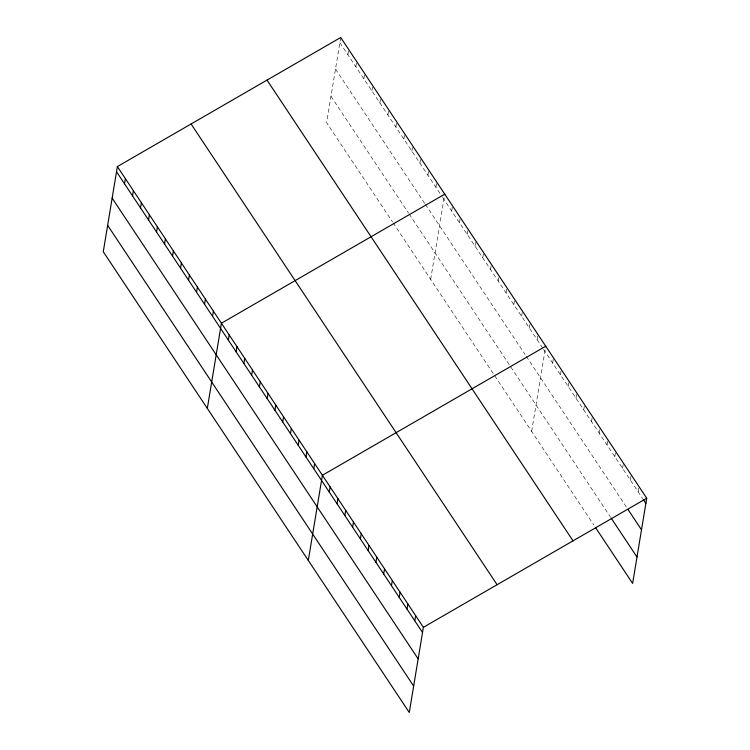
<?xml version="1.0" encoding="UTF-8"?>
<svg xmlns="http://www.w3.org/2000/svg" width="750" height="750" viewBox="0 0 750 750"><rect width="100%" height="100%" fill="white"/><g stroke="black" fill="none" stroke-linecap="round" stroke-linejoin="round"><path stroke-width="0.56" stroke-dasharray="3.75 2.81" d="M340.716 37.5L326.616 122.681L392.484 221.869M347.869 54.712L348.553 50.578M355.866 66.759L356.55 62.634M363.872 78.816L364.725 73.65M371.878 90.862L372.731 85.697M379.875 102.909L380.738 97.753M387.881 114.966L388.566 110.831M395.887 127.012L396.741 121.856M403.884 139.069L404.569 134.934M411.891 151.116L412.744 145.95M419.897 163.162L420.581 159.037M427.903 175.219L428.756 170.053M435.9 187.266L436.584 183.131M430.659 279.337L444.759 194.156M451.678 211.013L452.353 206.878M459.441 222.703L460.294 217.547M467.213 234.403L468.066 229.238M474.975 246.103L475.659 241.969M482.747 257.794L483.431 253.669M490.509 269.494L491.372 264.328M498.281 281.184L499.134 276.028M506.053 292.884L506.728 288.75M513.816 304.575L514.669 299.419M521.587 316.275L522.441 311.109M529.35 327.966L530.203 322.809M537.122 339.666L537.806 335.531M531.638 431.381L545.747 346.2M552.656 363.056L553.509 357.891M560.428 374.756L561.112 370.622M568.191 386.447L569.044 381.281M575.962 398.147L576.816 392.981M583.725 409.838L584.409 405.712M591.497 421.537L592.181 417.403M599.269 433.228L600.122 428.072M607.031 444.928L607.884 439.762M614.803 456.619L615.487 452.494M622.566 468.319L623.419 463.153M630.337 480.019L631.191 474.853M638.1 491.709L638.784 487.584M339.862 42.666L442.059 196.537M442.678 197.466L542.944 348.441M543.591 349.416L642.638 498.534M335.494 69.066L424.762 203.475M425.372 204.403L524.981 354.375M526.275 356.325L627.263 508.369M330.984 96.281L408.553 213.075M409.172 214.003L510.122 365.991M510.769 366.966L610.453 517.059M393.103 222.797L494.1 374.85M494.747 375.825L593.784 524.953"/><path stroke-width="1.12" d="M117.375 166.575L103.275 251.756L409.284 712.5L423.384 627.319L117.375 166.575L340.716 37.5L646.725 498.244L632.625 583.425L595.725 527.869M124.528 183.787L125.381 178.622M132.525 195.834L133.378 190.669M140.531 207.881L141.384 202.725M148.537 219.938L149.391 214.772M156.534 231.984L157.397 226.819M164.541 244.031L165.394 238.875M172.547 256.088L173.4 250.922M180.544 268.134L181.406 262.978M188.55 280.191L189.403 275.025M196.556 292.238L197.409 287.072M204.553 304.284L205.416 299.128M212.559 316.341L213.412 311.175M207.319 408.412L221.419 323.222L444.759 194.156M228.328 340.087L229.191 334.922M236.1 351.778L236.953 346.613M243.872 363.478L244.725 358.312M251.634 375.169L252.487 370.012M259.406 386.869L260.259 381.703M267.169 398.559L268.022 393.403M274.941 410.259L275.794 405.094M282.703 421.95L283.566 416.794M290.475 433.65L291.328 428.484M298.247 445.341L299.1 440.184M306.009 457.041L306.863 451.875M313.781 468.741L314.634 463.575M308.297 560.456L322.406 475.266L545.747 346.2M329.316 492.131L330.169 486.966M337.087 503.822L337.941 498.666M344.85 515.522L345.703 510.356M352.622 527.212L353.475 522.056M360.384 538.913L361.238 533.747M368.156 550.603L369.009 545.447M375.919 562.303L376.781 557.137M383.691 574.003L384.544 568.837M391.462 585.694L392.316 580.528M399.225 597.394L400.078 592.228M406.997 609.084L407.85 603.928M414.759 620.784L415.622 615.619M423.384 627.319L646.725 498.244M643.284 499.509L645.872 503.409M627.909 509.344L641.503 529.809M611.1 518.034L636.994 557.025M267.019 80.091L573.028 540.834M191.081 123.975L497.091 584.719M116.522 171.731L422.531 632.475M112.153 198.141L418.163 658.884M107.644 225.347L413.653 686.091"/></g></svg>
